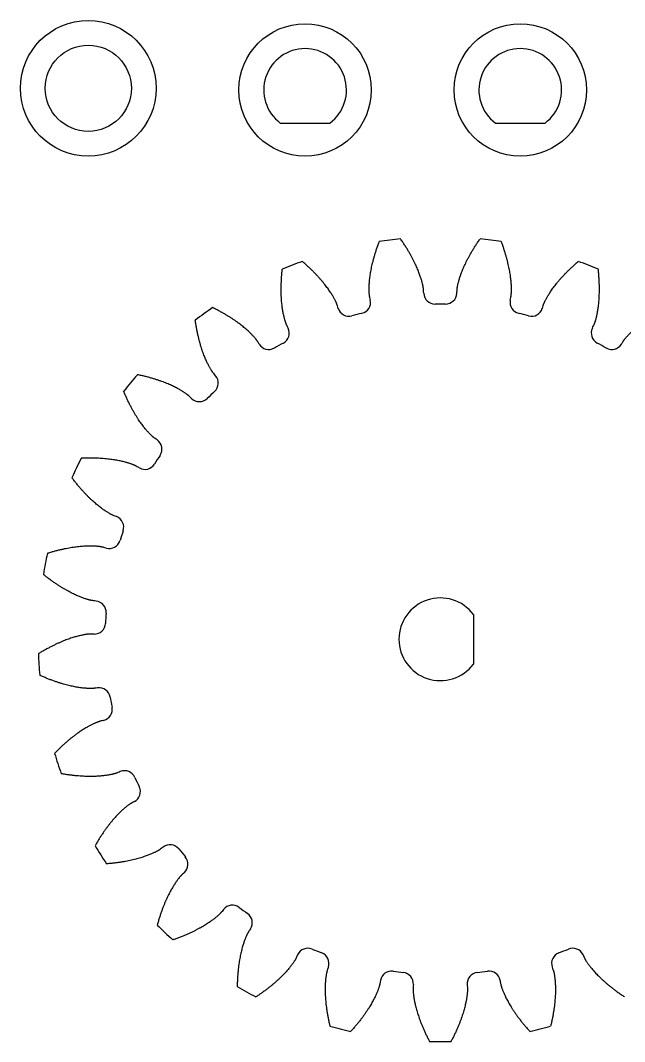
# Model space of a CAD drawing. Extents: x 0.1 to 34, y 0 to 22.
# Drawn here: x 8.681 to 10.119, y 16.63 to 19.059 of the extents above; entities that cross this region are included whole.
import ezdxf

# ---------------------------------------------------------------- set-up
doc = ezdxf.new("R2010")
doc.units = 0
doc.header["$LTSCALE"] = 0.5
doc.header["$MEASUREMENT"] = 0
doc.layers.add('VISIBLE', color=7, linetype='CONTINUOUS')

msp = doc.modelspace()

# ---------------------------------------------------------------- linework, layer by layer
at = {"layer": 'VISIBLE'}
for p, q in [((9.2995, 18.8148), (9.4177, 18.8148)), ((9.8114, 18.8148), (9.9295, 18.8148)), ((9.7589, 17.6462), (9.7589, 17.5281))]:
    msp.add_line(p, q, dxfattribs=at)
for centre, radius in [((8.8429, 18.8975), 0.1614), ((9.3586, 18.8935), 0.1575), ((9.8704, 18.8935), 0.1575), ((8.8429, 18.8975), 0.1024)]:
    msp.add_circle(centre, radius, dxfattribs=at)
for centre, radius, start, end in [((9.3586, 18.8935), 0.0984, 306.8699, 233.1301), ((9.8704, 18.8935), 0.0984, 306.8699, 233.1301), ((9.6802, 17.5872), 0.9567, 95.6729, 98.7271), ((9.6802, 17.5872), 0.9567, 81.2729, 84.3271), ((9.6802, 17.5872), 0.9567, 110.0729, 113.1271), ((9.6802, 17.5872), 0.9567, 66.8729, 69.9271), ((9.6676, 18.4112), 0.0268, 182.7539, 270.878), ((9.6928, 18.4112), 0.0268, 269.122, 357.2461), ((9.4875, 18.3884), 0.0268, 283.522, 11.6461), ((9.6802, 17.5872), 0.7972, 89.122, 90.878), ((9.8729, 18.3884), 0.0268, 168.3539, 256.478), ((9.6802, 17.5872), 0.9567, 124.4729, 127.5271), ((9.463, 18.3822), 0.0268, 197.1539, 285.278), ((9.6802, 17.5872), 0.7972, 103.522, 105.278), ((9.6802, 17.5872), 0.7972, 74.722, 76.478), ((9.8973, 18.3822), 0.0268, 254.722, 342.8461), ((9.2943, 18.3153), 0.0268, 297.922, 26.0461), ((10.0661, 18.3153), 0.0268, 153.9539, 242.078), ((9.2722, 18.3032), 0.0268, 211.5539, 299.678), ((9.6802, 17.5872), 0.7972, 117.922, 119.678), ((9.6802, 17.5872), 0.7972, 60.322, 62.078), ((10.0882, 18.3032), 0.0268, 240.322, 328.4461), ((9.6802, 17.5872), 0.9567, 138.8729, 141.9271), ((9.1253, 18.1965), 0.0268, 312.322, 40.4461), ((9.6802, 17.5872), 0.7972, 132.322, 134.078), ((9.1069, 18.1792), 0.0268, 225.9539, 314.078), ((8.9912, 18.0394), 0.0268, 326.722, 54.8461), ((9.6802, 17.5872), 0.7972, 146.722, 148.478), ((9.6802, 17.5872), 0.9567, 153.2729, 156.3271), ((8.9777, 18.018), 0.0268, 240.3539, 328.478), ((8.9004, 17.8538), 0.0268, 341.122, 69.2461), ((9.6802, 17.5872), 0.7972, 161.122, 162.878), ((8.8926, 17.8298), 0.0268, 254.7539, 342.878), ((9.6802, 17.5872), 0.9567, 167.6729, 170.7271), ((9.6802, 17.5872), 0.0984, 36.8699, 323.1301), ((8.8586, 17.6515), 0.0268, 355.522, 83.6461), ((9.6802, 17.5872), 0.7972, 175.522, 177.278), ((8.857, 17.6263), 0.0268, 269.1539, 357.278), ((9.6802, 17.5872), 0.9567, 182.0729, 185.1271), ((8.8684, 17.4452), 0.0268, 9.922, 98.0461), ((9.6802, 17.5872), 0.7972, 189.922, 191.678), ((8.8731, 17.4204), 0.0268, 283.5539, 11.678), ((9.6802, 17.5872), 0.9567, 196.4729, 199.5271), ((8.9292, 17.2478), 0.0268, 24.322, 112.4461), ((9.6802, 17.5872), 0.7972, 204.322, 206.078), ((8.94, 17.2249), 0.0268, 297.9539, 26.078), ((9.6802, 17.5872), 0.9567, 210.8729, 213.9271), ((9.0372, 17.0717), 0.0268, 38.722, 126.8461), ((9.6802, 17.5872), 0.7972, 218.722, 220.478), ((9.0533, 17.0522), 0.0268, 312.3539, 40.478), ((9.1856, 16.928), 0.0268, 53.122, 141.2461), ((9.6802, 17.5872), 0.7972, 233.122, 234.878), ((9.2061, 16.9131), 0.0268, 326.7539, 54.878), ((9.6802, 17.5872), 0.9567, 225.2729, 228.3271), ((9.3651, 16.8257), 0.0268, 67.522, 155.6461), ((9.6802, 17.5872), 0.7972, 247.522, 249.278), ((9.3886, 16.8164), 0.0268, 341.1539, 69.278), ((9.9718, 16.8164), 0.0268, 110.722, 198.8461), ((9.6802, 17.5872), 0.7972, 290.722, 292.478), ((9.9953, 16.8257), 0.0268, 24.3539, 112.478), ((9.5644, 16.7713), 0.0268, 81.922, 170.0461), ((9.6802, 17.5872), 0.7972, 261.922, 263.678), ((9.5894, 16.7681), 0.0268, 355.5539, 83.678), ((9.7709, 16.7681), 0.0268, 96.322, 184.4461), ((9.6802, 17.5872), 0.7972, 276.322, 278.078), ((9.796, 16.7713), 0.0268, 9.9539, 98.078), ((9.6802, 17.5872), 0.9567, 239.6729, 242.7271), ((9.6802, 17.5872), 0.9567, 254.0729, 257.1271), ((9.6802, 17.5872), 0.9567, 282.8729, 285.9271), ((9.6802, 17.5872), 0.9567, 268.4729, 271.5271)]:
    msp.add_arc(centre, radius, start, end, dxfattribs=at)
for points in [[(9.5138, 18.3939), (9.5128, 18.3984), (9.512, 18.4026), (9.5119, 18.403), (9.5118, 18.404), (9.5116, 18.4051), (9.5115, 18.4066), (9.5113, 18.4084), (9.5111, 18.4106), (9.511, 18.4131), (9.5109, 18.4159), (9.5109, 18.419), (9.5109, 18.4225), (9.511, 18.4264), (9.5112, 18.4305), (9.5115, 18.435), (9.5119, 18.4398), (9.5124, 18.445), (9.5131, 18.4504), (9.514, 18.4562), (9.515, 18.4622), (9.5162, 18.4686), (9.5176, 18.4753), (9.5192, 18.4823), (9.5211, 18.4895), (9.5231, 18.4971), (9.5254, 18.5049), (9.528, 18.513), (9.5308, 18.5214), (9.5332, 18.528), (9.5347, 18.5319), (9.535, 18.5328)], [(9.6407, 18.4099), (9.6405, 18.4146), (9.6403, 18.4188), (9.6403, 18.4192), (9.6402, 18.4202), (9.64, 18.4213), (9.6398, 18.4228), (9.6395, 18.4246), (9.6392, 18.4267), (9.6387, 18.4292), (9.6381, 18.4319), (9.6373, 18.435), (9.6364, 18.4384), (9.6354, 18.4421), (9.6341, 18.4461), (9.6327, 18.4503), (9.6311, 18.4549), (9.6293, 18.4597), (9.6273, 18.4648), (9.625, 18.4702), (9.6225, 18.4758), (9.6198, 18.4817), (9.6168, 18.4878), (9.6135, 18.4942), (9.6099, 18.5008), (9.606, 18.5076), (9.6018, 18.5146), (9.5974, 18.5218), (9.5925, 18.5292), (9.5886, 18.535), (9.5862, 18.5384), (9.5856, 18.5392)], [(9.7196, 18.4099), (9.7199, 18.4146), (9.7201, 18.4188), (9.7201, 18.4192), (9.7202, 18.4202), (9.7203, 18.4213), (9.7205, 18.4228), (9.7208, 18.4246), (9.7212, 18.4267), (9.7217, 18.4292), (9.7223, 18.4319), (9.7231, 18.435), (9.7239, 18.4384), (9.725, 18.4421), (9.7262, 18.4461), (9.7276, 18.4503), (9.7292, 18.4549), (9.731, 18.4597), (9.7331, 18.4648), (9.7353, 18.4702), (9.7378, 18.4758), (9.7406, 18.4817), (9.7436, 18.4878), (9.7469, 18.4942), (9.7505, 18.5008), (9.7543, 18.5076), (9.7585, 18.5146), (9.763, 18.5218), (9.7678, 18.5292), (9.7718, 18.535), (9.7742, 18.5384), (9.7747, 18.5392)], [(9.8466, 18.3939), (9.8475, 18.3984), (9.8484, 18.4026), (9.8484, 18.403), (9.8486, 18.404), (9.8487, 18.4051), (9.8489, 18.4066), (9.8491, 18.4084), (9.8492, 18.4106), (9.8494, 18.4131), (9.8495, 18.4159), (9.8495, 18.419), (9.8495, 18.4225), (9.8494, 18.4264), (9.8492, 18.4305), (9.8489, 18.435), (9.8485, 18.4398), (9.8479, 18.445), (9.8472, 18.4504), (9.8464, 18.4562), (9.8454, 18.4622), (9.8441, 18.4686), (9.8427, 18.4753), (9.8411, 18.4823), (9.8393, 18.4895), (9.8372, 18.4971), (9.8349, 18.5049), (9.8324, 18.513), (9.8295, 18.5214), (9.8272, 18.528), (9.8257, 18.5319), (9.8253, 18.5328)], [(9.4374, 18.3742), (9.436, 18.3787), (9.4347, 18.3828), (9.4346, 18.3832), (9.4343, 18.3841), (9.4339, 18.3851), (9.4333, 18.3865), (9.4326, 18.3882), (9.4317, 18.3902), (9.4306, 18.3924), (9.4293, 18.3949), (9.4278, 18.3977), (9.4261, 18.4008), (9.4242, 18.4041), (9.422, 18.4076), (9.4196, 18.4114), (9.4169, 18.4154), (9.4139, 18.4197), (9.4107, 18.4241), (9.4072, 18.4287), (9.4034, 18.4336), (9.3992, 18.4386), (9.3948, 18.4438), (9.39, 18.4491), (9.3849, 18.4546), (9.3795, 18.4602), (9.3737, 18.466), (9.3675, 18.4718), (9.361, 18.4778), (9.3557, 18.4824), (9.3526, 18.4851), (9.3518, 18.4858)], [(9.923, 18.3742), (9.9244, 18.3787), (9.9256, 18.3828), (9.9258, 18.3832), (9.9261, 18.3841), (9.9265, 18.3851), (9.9271, 18.3865), (9.9278, 18.3882), (9.9287, 18.3902), (9.9298, 18.3924), (9.9311, 18.3949), (9.9326, 18.3977), (9.9343, 18.4008), (9.9362, 18.4041), (9.9384, 18.4076), (9.9408, 18.4114), (9.9435, 18.4154), (9.9464, 18.4197), (9.9497, 18.4241), (9.9532, 18.4287), (9.957, 18.4336), (9.9611, 18.4386), (9.9656, 18.4438), (9.9704, 18.4491), (9.9755, 18.4546), (9.9809, 18.4602), (9.9867, 18.466), (9.9928, 18.4718), (9.9993, 18.4778), (10.0046, 18.4824), (10.0078, 18.4851), (10.0085, 18.4858)], [(9.3184, 18.3271), (9.3163, 18.3313), (9.3145, 18.3352), (9.3143, 18.3356), (9.3139, 18.3364), (9.3135, 18.3375), (9.313, 18.3389), (9.3124, 18.3406), (9.3117, 18.3427), (9.3109, 18.345), (9.3101, 18.3478), (9.3093, 18.3508), (9.3085, 18.3542), (9.3076, 18.3579), (9.3068, 18.362), (9.3059, 18.3664), (9.3051, 18.3712), (9.3044, 18.3763), (9.3037, 18.3817), (9.3031, 18.3875), (9.3026, 18.3937), (9.3022, 18.4002), (9.3019, 18.407), (9.3017, 18.4141), (9.3016, 18.4216), (9.3018, 18.4295), (9.3021, 18.4376), (9.3025, 18.4461), (9.3032, 18.4549), (9.3038, 18.4619), (9.3043, 18.466), (9.3044, 18.467)], [(10.042, 18.3271), (10.044, 18.3313), (10.0459, 18.3352), (10.046, 18.3356), (10.0464, 18.3364), (10.0468, 18.3375), (10.0474, 18.3389), (10.048, 18.3406), (10.0487, 18.3427), (10.0494, 18.345), (10.0502, 18.3478), (10.0511, 18.3508), (10.0519, 18.3542), (10.0528, 18.3579), (10.0536, 18.362), (10.0544, 18.3664), (10.0552, 18.3712), (10.056, 18.3763), (10.0567, 18.3817), (10.0573, 18.3875), (10.0578, 18.3937), (10.0582, 18.4002), (10.0585, 18.407), (10.0587, 18.4141), (10.0587, 18.4216), (10.0586, 18.4295), (10.0583, 18.4376), (10.0578, 18.4461), (10.0572, 18.4549), (10.0565, 18.4619), (10.0561, 18.466), (10.0559, 18.467)], [(9.2493, 18.2891), (9.2468, 18.2931), (9.2446, 18.2967), (9.2443, 18.2971), (9.2438, 18.2979), (9.2432, 18.2988), (9.2423, 18.3), (9.2411, 18.3014), (9.2398, 18.3031), (9.2382, 18.305), (9.2363, 18.3072), (9.2342, 18.3095), (9.2318, 18.312), (9.2291, 18.3147), (9.2261, 18.3176), (9.2228, 18.3207), (9.2192, 18.3239), (9.2153, 18.3273), (9.211, 18.3308), (9.2065, 18.3344), (9.2016, 18.3381), (9.1963, 18.342), (9.1907, 18.3459), (9.1848, 18.3499), (9.1785, 18.3539), (9.1718, 18.358), (9.1648, 18.3621), (9.1574, 18.3663), (9.1496, 18.3704), (9.1433, 18.3736), (9.1396, 18.3754), (9.1387, 18.3759)], [(10.1111, 18.2891), (10.1135, 18.2931), (10.1158, 18.2967), (10.116, 18.2971), (10.1165, 18.2979), (10.1172, 18.2988), (10.1181, 18.3), (10.1192, 18.3014), (10.1206, 18.3031), (10.1222, 18.305), (10.1241, 18.3072), (10.1262, 18.3095), (10.1286, 18.312), (10.1313, 18.3147), (10.1343, 18.3176), (10.1376, 18.3207), (10.1412, 18.3239), (10.1451, 18.3273), (10.1493, 18.3308), (10.1539, 18.3344), (10.1588, 18.3381), (10.164, 18.342), (10.1696, 18.3459), (10.1756, 18.3499), (10.1819, 18.3539), (10.1886, 18.358), (10.1956, 18.3621), (10.203, 18.3663), (10.2108, 18.3704), (10.2171, 18.3736), (10.2208, 18.3754), (10.2217, 18.3759)], [(9.1458, 18.2139), (9.1427, 18.2175), (9.14, 18.2207), (9.1397, 18.2211), (9.1391, 18.2218), (9.1385, 18.2227), (9.1376, 18.2239), (9.1366, 18.2255), (9.1354, 18.2273), (9.1341, 18.2294), (9.1326, 18.2318), (9.1311, 18.2346), (9.1294, 18.2377), (9.1276, 18.2411), (9.1258, 18.2448), (9.1239, 18.2489), (9.1219, 18.2533), (9.12, 18.258), (9.1179, 18.2632), (9.1159, 18.2686), (9.1139, 18.2744), (9.1119, 18.2806), (9.1099, 18.2871), (9.1079, 18.294), (9.106, 18.3013), (9.1042, 18.3089), (9.1024, 18.3168), (9.1008, 18.3252), (9.0992, 18.3339), (9.0981, 18.3408), (9.0976, 18.3449), (9.0974, 18.3459)], [(9.0882, 18.1599), (9.0849, 18.1632), (9.0818, 18.1661), (9.0815, 18.1664), (9.0808, 18.167), (9.0799, 18.1677), (9.0787, 18.1687), (9.0773, 18.1698), (9.0756, 18.1711), (9.0735, 18.1726), (9.0712, 18.1742), (9.0685, 18.1759), (9.0656, 18.1777), (9.0623, 18.1797), (9.0587, 18.1818), (9.0547, 18.1839), (9.0504, 18.1861), (9.0458, 18.1884), (9.0408, 18.1908), (9.0355, 18.1931), (9.0298, 18.1955), (9.0238, 18.1979), (9.0174, 18.2003), (9.0107, 18.2027), (9.0036, 18.2051), (8.9961, 18.2074), (8.9882, 18.2096), (8.98, 18.2118), (8.9715, 18.2139), (8.9646, 18.2154), (8.9605, 18.2162), (8.9595, 18.2164)], [(9.0067, 18.0613), (9.0029, 18.064), (8.9994, 18.0665), (8.999, 18.0667), (8.9983, 18.0673), (8.9974, 18.068), (8.9963, 18.069), (8.9949, 18.0702), (8.9933, 18.0717), (8.9915, 18.0734), (8.9895, 18.0754), (8.9873, 18.0777), (8.9849, 18.0802), (8.9824, 18.0831), (8.9797, 18.0863), (8.9768, 18.0897), (8.9738, 18.0935), (8.9707, 18.0977), (8.9675, 18.1021), (8.9642, 18.1069), (8.9608, 18.112), (8.9573, 18.1175), (8.9537, 18.1233), (8.9501, 18.1295), (8.9465, 18.136), (8.9428, 18.143), (8.9391, 18.1502), (8.9355, 18.1579), (8.9318, 18.1659), (8.929, 18.1724), (8.9274, 18.1762), (8.927, 18.1771)], [(8.9644, 17.9947), (8.9603, 17.997), (8.9566, 17.9991), (8.9563, 17.9993), (8.9554, 17.9997), (8.9544, 18.0002), (8.953, 18.0009), (8.9513, 18.0016), (8.9493, 18.0024), (8.947, 18.0033), (8.9444, 18.0043), (8.9414, 18.0053), (8.938, 18.0063), (8.9344, 18.0074), (8.9303, 18.0085), (8.926, 18.0096), (8.9213, 18.0107), (8.9162, 18.0118), (8.9108, 18.0128), (8.9051, 18.0138), (8.899, 18.0147), (8.8925, 18.0155), (8.8858, 18.0162), (8.8786, 18.0169), (8.8712, 18.0174), (8.8633, 18.0177), (8.8552, 18.018), (8.8467, 18.018), (8.8379, 18.0179), (8.8308, 18.0177), (8.8267, 18.0175), (8.8257, 18.0175)], [(8.9099, 17.8789), (8.9055, 17.8806), (8.9016, 17.8821), (8.9012, 17.8823), (8.9003, 17.8827), (8.8993, 17.8831), (8.8979, 17.8838), (8.8963, 17.8846), (8.8944, 17.8856), (8.8922, 17.8869), (8.8898, 17.8883), (8.8871, 17.89), (8.8842, 17.8918), (8.881, 17.894), (8.8776, 17.8964), (8.8739, 17.899), (8.8701, 17.902), (8.8661, 17.9052), (8.8618, 17.9087), (8.8574, 17.9125), (8.8528, 17.9166), (8.8481, 17.921), (8.8432, 17.9258), (8.8382, 17.9309), (8.833, 17.9363), (8.8278, 17.9421), (8.8224, 17.9483), (8.8169, 17.9548), (8.8114, 17.9616), (8.8071, 17.9672), (8.8046, 17.9705), (8.804, 17.9713)], [(8.8856, 17.8039), (8.881, 17.8051), (8.8769, 17.8062), (8.8765, 17.8063), (8.8756, 17.8065), (8.8745, 17.8068), (8.873, 17.807), (8.8712, 17.8073), (8.869, 17.8076), (8.8666, 17.8079), (8.8637, 17.8082), (8.8606, 17.8084), (8.8571, 17.8086), (8.8533, 17.8087), (8.8491, 17.8088), (8.8446, 17.8088), (8.8398, 17.8087), (8.8346, 17.8085), (8.8292, 17.8081), (8.8233, 17.8076), (8.8172, 17.807), (8.8108, 17.8062), (8.804, 17.8052), (8.797, 17.804), (8.7896, 17.8027), (8.7819, 17.8011), (8.774, 17.7993), (8.7657, 17.7972), (8.7572, 17.7949), (8.7504, 17.7929), (8.7465, 17.7917), (8.7455, 17.7914)], [(8.8616, 17.6782), (8.8569, 17.6787), (8.8527, 17.6792), (8.8523, 17.6793), (8.8513, 17.6794), (8.8502, 17.6796), (8.8487, 17.6799), (8.847, 17.6803), (8.8449, 17.6808), (8.8425, 17.6815), (8.8397, 17.6823), (8.8367, 17.6832), (8.8334, 17.6843), (8.8298, 17.6856), (8.8259, 17.6871), (8.8217, 17.6887), (8.8173, 17.6906), (8.8126, 17.6927), (8.8076, 17.6951), (8.8024, 17.6977), (8.7969, 17.7005), (8.7912, 17.7036), (8.7853, 17.707), (8.7792, 17.7107), (8.7728, 17.7147), (8.7663, 17.719), (8.7595, 17.7236), (8.7526, 17.7285), (8.7456, 17.7338), (8.74, 17.7381), (8.7368, 17.7407), (8.736, 17.7413)], [(8.8566, 17.5995), (8.8519, 17.5995), (8.8477, 17.5996), (8.8473, 17.5996), (8.8463, 17.5996), (8.8452, 17.5995), (8.8437, 17.5994), (8.8419, 17.5992), (8.8397, 17.599), (8.8372, 17.5986), (8.8344, 17.5982), (8.8313, 17.5976), (8.8279, 17.597), (8.8242, 17.5961), (8.8201, 17.5952), (8.8158, 17.594), (8.8111, 17.5927), (8.8062, 17.5912), (8.8009, 17.5895), (8.7954, 17.5876), (8.7897, 17.5855), (8.7836, 17.5831), (8.7773, 17.5805), (8.7708, 17.5776), (8.764, 17.5744), (8.757, 17.571), (8.7497, 17.5672), (8.7422, 17.5632), (8.7345, 17.5589), (8.7285, 17.5553), (8.725, 17.5531), (8.7241, 17.5526)], [(8.8647, 17.4718), (8.86, 17.4711), (8.8558, 17.4705), (8.8554, 17.4705), (8.8544, 17.4704), (8.8533, 17.4703), (8.8518, 17.4702), (8.85, 17.4702), (8.8478, 17.4702), (8.8453, 17.4702), (8.8425, 17.4703), (8.8393, 17.4704), (8.8358, 17.4707), (8.832, 17.471), (8.8279, 17.4715), (8.8234, 17.4721), (8.8187, 17.4728), (8.8136, 17.4736), (8.8082, 17.4747), (8.8025, 17.4759), (8.7965, 17.4773), (8.7902, 17.4789), (8.7836, 17.4807), (8.7767, 17.4828), (8.7696, 17.485), (8.7622, 17.4876), (8.7545, 17.4904), (8.7466, 17.4934), (8.7385, 17.4968), (8.732, 17.4996), (8.7282, 17.5013), (8.7273, 17.5017)], [(8.8794, 17.3943), (8.8749, 17.3932), (8.8707, 17.3922), (8.8703, 17.3921), (8.8694, 17.3918), (8.8684, 17.3915), (8.8669, 17.391), (8.8652, 17.3903), (8.8632, 17.3896), (8.8609, 17.3886), (8.8583, 17.3875), (8.8554, 17.3862), (8.8522, 17.3847), (8.8488, 17.383), (8.8451, 17.381), (8.8412, 17.3788), (8.837, 17.3764), (8.8326, 17.3737), (8.828, 17.3708), (8.8231, 17.3676), (8.8181, 17.3641), (8.8128, 17.3602), (8.8074, 17.3561), (8.8017, 17.3517), (8.7959, 17.347), (8.79, 17.3419), (8.7839, 17.3365), (8.7777, 17.3307), (8.7713, 17.3246), (8.7663, 17.3196), (8.7635, 17.3166), (8.7628, 17.3159)], [(8.919, 17.2726), (8.9146, 17.2708), (8.9107, 17.2692), (8.9103, 17.269), (8.9094, 17.2687), (8.9084, 17.2684), (8.9069, 17.2679), (8.9052, 17.2674), (8.9031, 17.2668), (8.9006, 17.2662), (8.8979, 17.2656), (8.8948, 17.265), (8.8913, 17.2644), (8.8876, 17.2637), (8.8834, 17.2631), (8.879, 17.2626), (8.8742, 17.2621), (8.869, 17.2617), (8.8636, 17.2614), (8.8577, 17.2611), (8.8516, 17.261), (8.8451, 17.261), (8.8383, 17.2611), (8.8311, 17.2614), (8.8236, 17.2618), (8.8158, 17.2624), (8.8077, 17.2632), (8.7993, 17.2642), (8.7905, 17.2654), (8.7836, 17.2665), (8.7795, 17.2672), (8.7785, 17.2674)], [(8.9526, 17.2012), (8.9484, 17.199), (8.9447, 17.197), (8.9443, 17.1968), (8.9435, 17.1963), (8.9425, 17.1957), (8.9413, 17.1949), (8.9398, 17.1939), (8.938, 17.1926), (8.936, 17.1911), (8.9338, 17.1894), (8.9313, 17.1874), (8.9286, 17.1852), (8.9257, 17.1826), (8.9226, 17.1798), (8.9194, 17.1767), (8.9159, 17.1734), (8.9123, 17.1697), (8.9086, 17.1657), (8.9047, 17.1613), (8.9007, 17.1567), (8.8965, 17.1517), (8.8922, 17.1463), (8.8879, 17.1406), (8.8835, 17.1346), (8.879, 17.1282), (8.8744, 17.1214), (8.8698, 17.1143), (8.8652, 17.1068), (8.8616, 17.1007), (8.8595, 17.0972), (8.859, 17.0963)], [(9.0211, 17.0932), (9.0174, 17.0904), (9.014, 17.0878), (9.0136, 17.0876), (9.0128, 17.087), (9.0119, 17.0864), (9.0106, 17.0856), (9.009, 17.0847), (9.0071, 17.0836), (9.0049, 17.0825), (9.0024, 17.0812), (8.9996, 17.0798), (8.9964, 17.0783), (8.9929, 17.0768), (8.9891, 17.0752), (8.9849, 17.0736), (8.9803, 17.0719), (8.9755, 17.0702), (8.9702, 17.0685), (8.9647, 17.0668), (8.9587, 17.0652), (8.9524, 17.0635), (8.9458, 17.0619), (8.9388, 17.0604), (8.9315, 17.059), (8.9237, 17.0576), (8.9157, 17.0564), (8.9073, 17.0553), (8.8985, 17.0543), (8.8915, 17.0536), (8.8874, 17.0533), (8.8864, 17.0532)], [(9.0714, 17.0324), (9.068, 17.0292), (9.0648, 17.0264), (9.0645, 17.026), (9.0638, 17.0254), (9.0631, 17.0246), (9.0621, 17.0235), (9.0608, 17.0221), (9.0594, 17.0204), (9.0579, 17.0185), (9.0561, 17.0163), (9.0542, 17.0137), (9.0522, 17.0109), (9.05, 17.0077), (9.0478, 17.0042), (9.0454, 17.0004), (9.0429, 16.9963), (9.0403, 16.9918), (9.0377, 16.987), (9.035, 16.9818), (9.0322, 16.9763), (9.0294, 16.9705), (9.0266, 16.9642), (9.0238, 16.9576), (9.021, 16.9507), (9.0183, 16.9434), (9.0155, 16.9357), (9.0129, 16.9276), (9.0102, 16.9192), (9.0083, 16.9124), (9.0072, 16.9085), (9.0069, 16.9075)], [(9.1647, 16.9448), (9.1618, 16.9411), (9.1591, 16.9378), (9.1588, 16.9375), (9.1582, 16.9368), (9.1574, 16.936), (9.1564, 16.9349), (9.1551, 16.9336), (9.1535, 16.9321), (9.1517, 16.9304), (9.1496, 16.9285), (9.1472, 16.9265), (9.1444, 16.9243), (9.1414, 16.9219), (9.1381, 16.9194), (9.1345, 16.9168), (9.1305, 16.914), (9.1262, 16.9112), (9.1215, 16.9082), (9.1166, 16.9052), (9.1112, 16.9021), (9.1055, 16.899), (9.0995, 16.8958), (9.0931, 16.8926), (9.0863, 16.8894), (9.0792, 16.8862), (9.0717, 16.883), (9.0638, 16.8798), (9.0556, 16.8766), (9.049, 16.8742), (9.0451, 16.8729), (9.0441, 16.8726)], [(9.2285, 16.8984), (9.2259, 16.8945), (9.2236, 16.8909), (9.2234, 16.8906), (9.2229, 16.8898), (9.2224, 16.8888), (9.2217, 16.8874), (9.2208, 16.8858), (9.2199, 16.8839), (9.2189, 16.8816), (9.2177, 16.879), (9.2165, 16.8761), (9.2153, 16.8728), (9.2139, 16.8692), (9.2126, 16.8653), (9.2112, 16.861), (9.2098, 16.8564), (9.2085, 16.8514), (9.2071, 16.8461), (9.2058, 16.8404), (9.2045, 16.8344), (9.2032, 16.828), (9.2021, 16.8213), (9.201, 16.8142), (9.2, 16.8068), (9.1992, 16.799), (9.1984, 16.7909), (9.1978, 16.7824), (9.1974, 16.7736), (9.1972, 16.7665), (9.1971, 16.7624), (9.1971, 16.7614)], [(9.3406, 16.8368), (9.3387, 16.8325), (9.337, 16.8286), (9.3368, 16.8283), (9.3363, 16.8274), (9.3358, 16.8264), (9.3351, 16.8251), (9.3341, 16.8235), (9.333, 16.8217), (9.3316, 16.8196), (9.33, 16.8173), (9.3282, 16.8147), (9.3261, 16.8119), (9.3238, 16.8088), (9.3212, 16.8056), (9.3183, 16.8021), (9.3152, 16.7985), (9.3117, 16.7946), (9.3079, 16.7906), (9.3039, 16.7865), (9.2995, 16.7822), (9.2947, 16.7777), (9.2897, 16.7731), (9.2843, 16.7684), (9.2785, 16.7636), (9.2724, 16.7587), (9.266, 16.7538), (9.2591, 16.7487), (9.2519, 16.7436), (9.2461, 16.7397), (9.2427, 16.7374), (9.2418, 16.7368)], [(10.0197, 16.8368), (10.0216, 16.8325), (10.0234, 16.8286), (10.0236, 16.8283), (10.024, 16.8274), (10.0246, 16.8264), (10.0253, 16.8251), (10.0262, 16.8235), (10.0274, 16.8217), (10.0287, 16.8196), (10.0303, 16.8173), (10.0322, 16.8147), (10.0342, 16.8119), (10.0366, 16.8088), (10.0392, 16.8056), (10.042, 16.8021), (10.0452, 16.7985), (10.0487, 16.7946), (10.0524, 16.7906), (10.0565, 16.7865), (10.0609, 16.7822), (10.0656, 16.7777), (10.0707, 16.7731), (10.0761, 16.7684), (10.0818, 16.7636), (10.0879, 16.7587), (10.0944, 16.7538), (10.1012, 16.7487), (10.1084, 16.7436), (10.1143, 16.7397), (10.1177, 16.7374), (10.1186, 16.7368)], [(9.414, 16.8077), (9.4125, 16.8033), (9.4111, 16.7993), (9.411, 16.7989), (9.4107, 16.798), (9.4105, 16.7969), (9.4101, 16.7954), (9.4097, 16.7936), (9.4093, 16.7915), (9.4088, 16.789), (9.4084, 16.7862), (9.4079, 16.7831), (9.4075, 16.7796), (9.4071, 16.7758), (9.4068, 16.7717), (9.4065, 16.7672), (9.4064, 16.7624), (9.4063, 16.7572), (9.4063, 16.7517), (9.4064, 16.7459), (9.4066, 16.7397), (9.407, 16.7332), (9.4076, 16.7264), (9.4083, 16.7193), (9.4092, 16.7119), (9.4103, 16.7041), (9.4116, 16.6961), (9.4131, 16.6877), (9.4149, 16.6791), (9.4164, 16.6722), (9.4174, 16.6682), (9.4177, 16.6672)], [(9.9464, 16.8077), (9.9479, 16.8033), (9.9492, 16.7993), (9.9494, 16.7989), (9.9496, 16.798), (9.9499, 16.7969), (9.9503, 16.7954), (9.9507, 16.7936), (9.9511, 16.7915), (9.9515, 16.789), (9.952, 16.7862), (9.9524, 16.7831), (9.9528, 16.7796), (9.9532, 16.7758), (9.9536, 16.7717), (9.9538, 16.7672), (9.954, 16.7624), (9.9541, 16.7572), (9.9541, 16.7517), (9.954, 16.7459), (9.9537, 16.7397), (9.9533, 16.7332), (9.9528, 16.7264), (9.9521, 16.7193), (9.9512, 16.7119), (9.9501, 16.7041), (9.9487, 16.6961), (9.9472, 16.6877), (9.9455, 16.6791), (9.9439, 16.6722), (9.943, 16.6682), (9.9427, 16.6672)], [(9.5379, 16.7759), (9.5371, 16.7713), (9.5364, 16.7671), (9.5363, 16.7667), (9.5361, 16.7658), (9.5358, 16.7647), (9.5354, 16.7632), (9.5349, 16.7615), (9.5343, 16.7594), (9.5335, 16.757), (9.5325, 16.7544), (9.5314, 16.7514), (9.5301, 16.7482), (9.5286, 16.7446), (9.5269, 16.7409), (9.5249, 16.7368), (9.5228, 16.7325), (9.5204, 16.7279), (9.5177, 16.7231), (9.5148, 16.718), (9.5116, 16.7128), (9.5082, 16.7073), (9.5044, 16.7016), (9.5003, 16.6957), (9.496, 16.6896), (9.4913, 16.6834), (9.4862, 16.6769), (9.4809, 16.6703), (9.4752, 16.6636), (9.4705, 16.6583), (9.4677, 16.6553), (9.467, 16.6545)], [(9.6162, 16.766), (9.6158, 16.7614), (9.6155, 16.7571), (9.6155, 16.7567), (9.6155, 16.7557), (9.6155, 16.7546), (9.6155, 16.7531), (9.6155, 16.7513), (9.6157, 16.7491), (9.6158, 16.7466), (9.6161, 16.7438), (9.6165, 16.7407), (9.6169, 16.7372), (9.6175, 16.7334), (9.6182, 16.7293), (9.6191, 16.7249), (9.6201, 16.7202), (9.6213, 16.7152), (9.6226, 16.7098), (9.6242, 16.7042), (9.626, 16.6983), (9.628, 16.6921), (9.6302, 16.6857), (9.6327, 16.679), (9.6354, 16.672), (9.6384, 16.6648), (9.6417, 16.6573), (9.6452, 16.6496), (9.6491, 16.6416), (9.6523, 16.6354), (9.6542, 16.6317), (9.6547, 16.6308)], [(9.7442, 16.766), (9.7445, 16.7614), (9.7448, 16.7571), (9.7449, 16.7567), (9.7449, 16.7557), (9.7449, 16.7546), (9.7449, 16.7531), (9.7448, 16.7513), (9.7447, 16.7491), (9.7445, 16.7466), (9.7443, 16.7438), (9.7439, 16.7407), (9.7434, 16.7372), (9.7429, 16.7334), (9.7422, 16.7293), (9.7413, 16.7249), (9.7403, 16.7202), (9.7391, 16.7152), (9.7377, 16.7098), (9.7361, 16.7042), (9.7344, 16.6983), (9.7324, 16.6921), (9.7302, 16.6857), (9.7277, 16.679), (9.725, 16.672), (9.722, 16.6648), (9.7187, 16.6573), (9.7151, 16.6496), (9.7113, 16.6416), (9.7081, 16.6354), (9.7062, 16.6317), (9.7057, 16.6308)], [(9.8224, 16.7759), (9.8232, 16.7713), (9.824, 16.7671), (9.8241, 16.7667), (9.8243, 16.7658), (9.8246, 16.7647), (9.8249, 16.7632), (9.8255, 16.7615), (9.8261, 16.7594), (9.8269, 16.757), (9.8279, 16.7544), (9.829, 16.7514), (9.8303, 16.7482), (9.8318, 16.7446), (9.8335, 16.7409), (9.8354, 16.7368), (9.8376, 16.7325), (9.84, 16.7279), (9.8426, 16.7231), (9.8456, 16.718), (9.8487, 16.7128), (9.8522, 16.7073), (9.856, 16.7016), (9.86, 16.6957), (9.8644, 16.6896), (9.8691, 16.6834), (9.8741, 16.6769), (9.8795, 16.6703), (9.8852, 16.6636), (9.8899, 16.6583), (9.8926, 16.6553), (9.8933, 16.6545)]]:
    msp.add_open_spline(points, degree=3, knots=[0.0536912, 0.0536912, 0.0536912, 0.0536912, 0.0905436, 0.1013093, 0.1152077, 0.1316526, 0.1502993, 0.1709141, 0.1933246, 0.2173975, 0.2430249, 0.270118, 0.2986014, 0.3284102, 0.3594881, 0.3917852, 0.4252571, 0.459864, 0.4955697, 0.5323416, 0.5701494, 0.6089657, 0.6487648, 0.6895231, 0.7312184, 0.7738303, 0.8173393, 0.8617274, 0.9069775, 0.9530734, 0.9682173, 0.9682173, 0.9682173, 0.9682173], dxfattribs=at)

doc.saveas('drawing.dxf')
